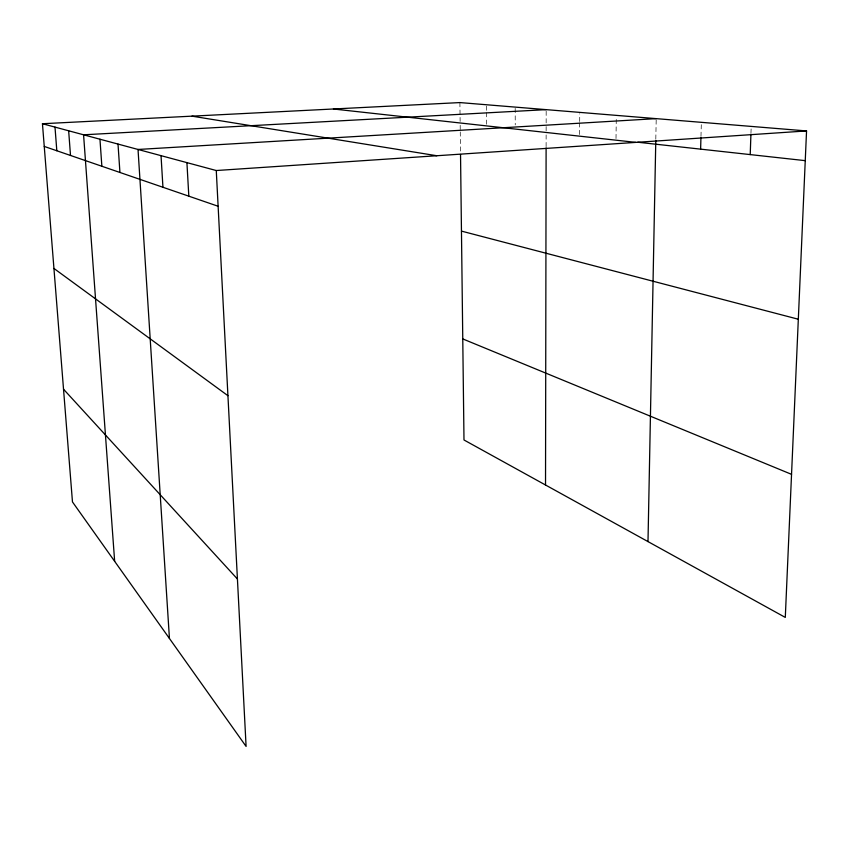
<?xml version="1.0" encoding="UTF-8"?>
<svg xmlns="http://www.w3.org/2000/svg" width="849" height="849" viewBox="0 0 849 849"><rect width="100%" height="100%" fill="white"/><g stroke="black" fill="none" stroke-linecap="round" stroke-linejoin="round"><path stroke-width="0.64" stroke-dasharray="4.25 3.18" d="M546.109 146.622L546.13 133.463M546.13 130.831L546.151 124.209M546.151 122.882L546.172 110.964M579.612 134.524L579.687 122.808M579.697 121.503L579.761 113.692M616.013 138.546L616.289 116.663M655.81 139.087L656.192 119.911M700.977 136.371L701.316 123.604M750.972 132.815L751.11 128.963M459.903 102.58L460.126 121.439M460.179 125.334L460.243 130.629M460.254 131.945L460.519 153.107M486.519 106.061L486.562 111.272M486.573 112.577L486.668 124.304M515.184 108.375L515.237 124.93"/><path stroke-width="1.27" d="M545.525 485.002L546.109 147.938M647.999 541.588L655.789 140.372M700.627 149.137L700.934 137.655M750.219 154.592L750.93 134.089M42.45 123.731L216.272 170.532L246.093 746.42L72.473 501.929L42.45 123.731L459.903 102.58L806.55 130.937L785.293 617.414L463.989 439.984L460.529 154.422M216.272 170.532L806.55 130.937M656.213 118.637L138.026 149.466L169.439 638.49M546.172 109.638L83.573 134.8L114.657 561.348M637.779 142.229L805.255 160.652M333.402 108.99L635.901 142.377M191.959 116.154L436.821 155.738M461.463 231.108L798.325 319.235M44.254 146.431L218.119 206.254M462.769 338.921L791.544 474.336M53.933 268.443L227.935 395.698M63.526 389.213L237.423 579.007M54.994 127.106L56.819 150.751M68.652 130.788L70.509 155.463M99.959 139.215L101.859 166.245M118.011 144.075L119.932 172.464M161.034 155.654L162.944 187.268M186.918 162.626L188.818 196.172"/></g></svg>
